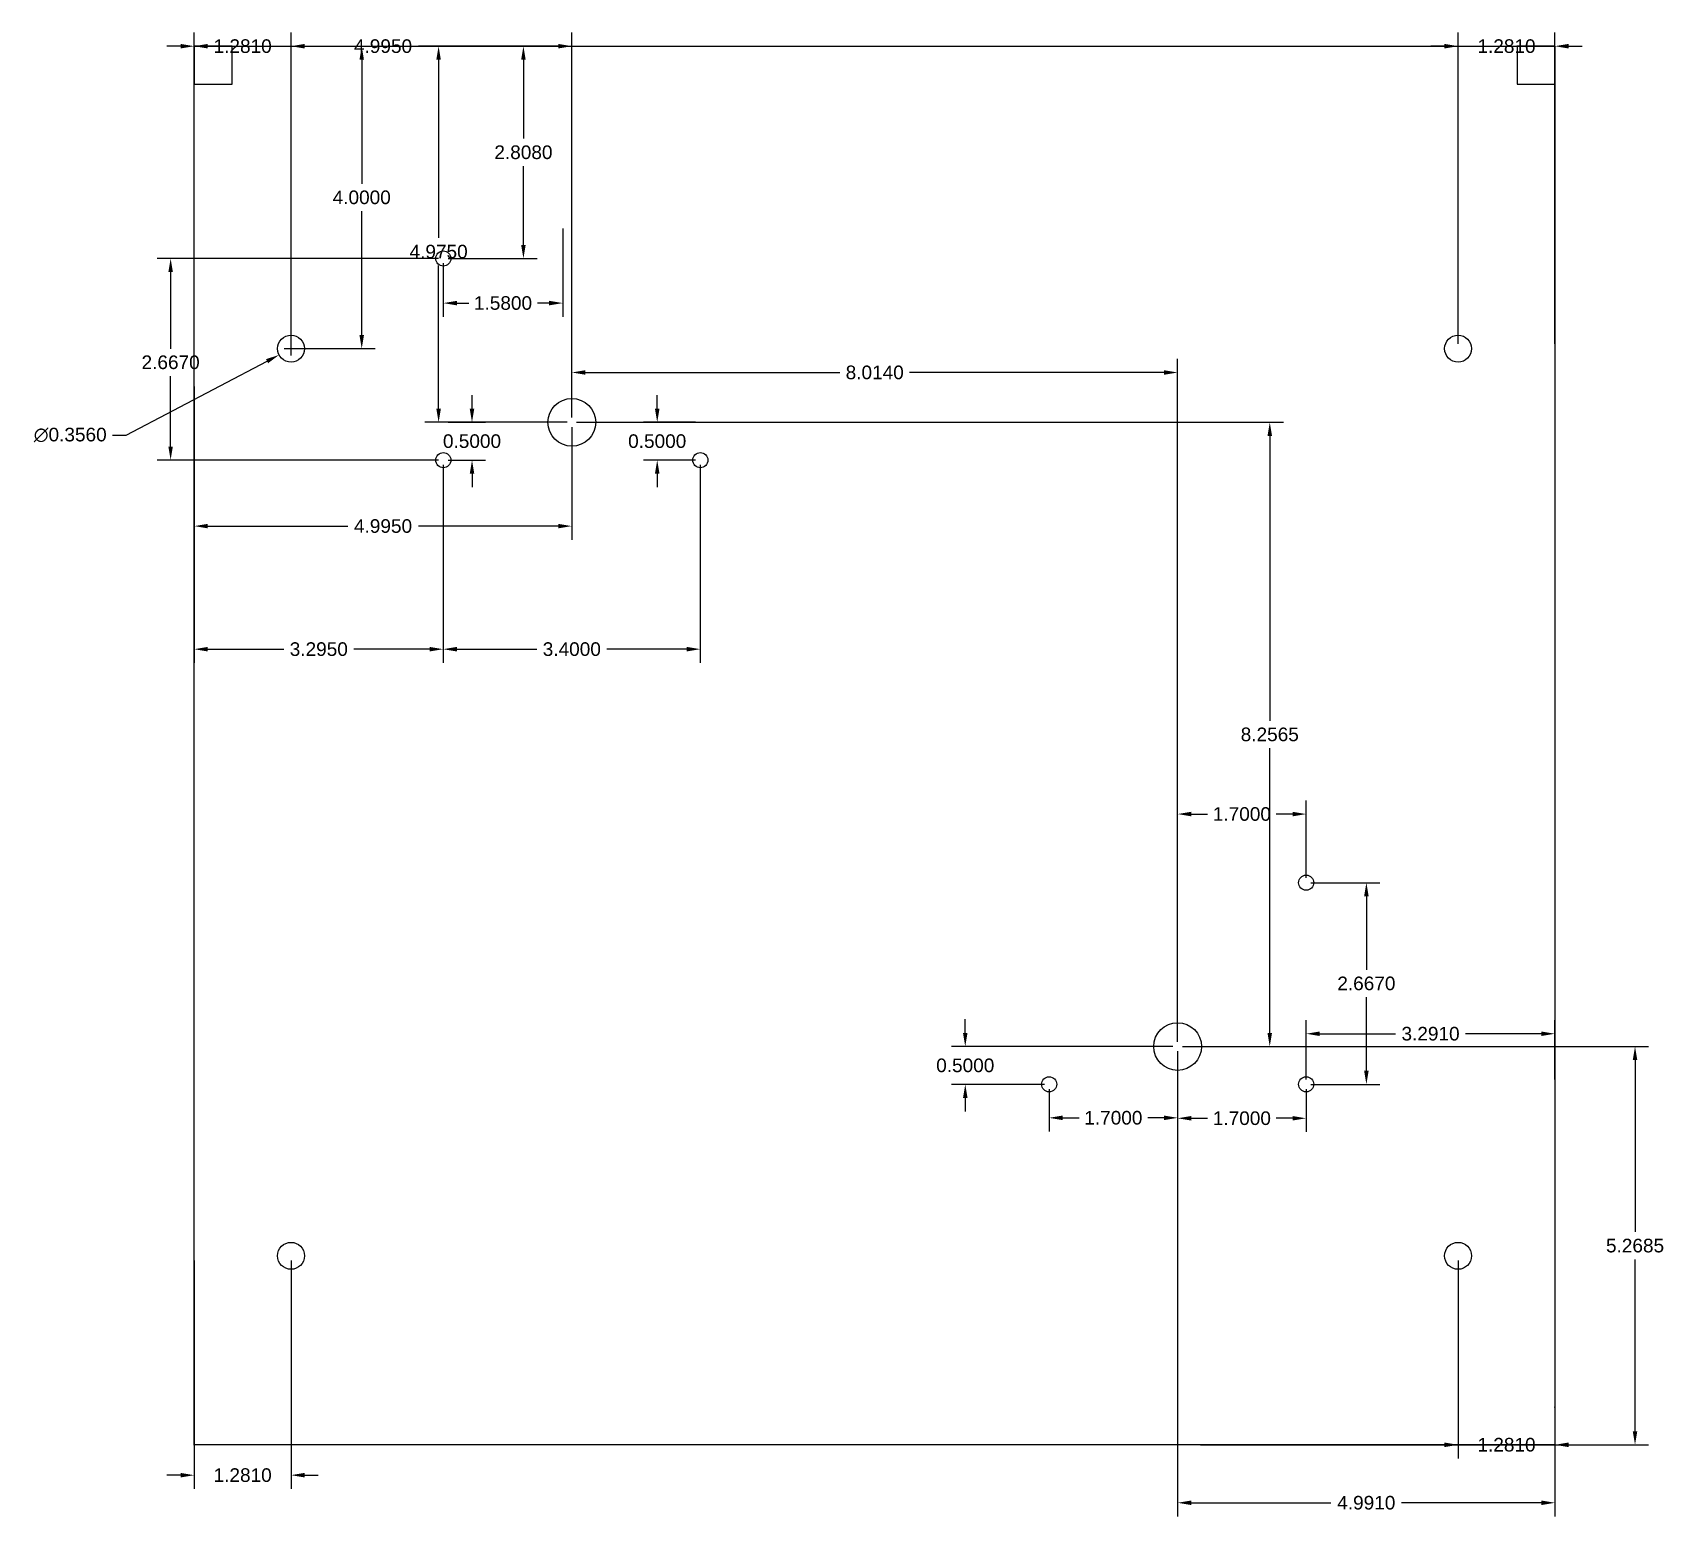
# Model space of a CAD drawing. Header units: inches. Extents: x 3.7 to 25.3, y 5.1 to 24.8.
import ezdxf

# ---------------------------------------------------------------- set-up
doc = ezdxf.new("R2010")
doc.units = ezdxf.units.IN
doc.header["$MEASUREMENT"] = 0
doc.layers.get('0').update_dxf_attribs({"color": 1})
doc.layers.add('dimensions', color=4, linetype='Continuous')
doc.layers.add('non-cut features', color=3, linetype='Continuous')
doc.styles.get("Standard").update_dxf_attribs({"font": 'Arial Regular.ttf'})
doc.dimstyles.get("Standard").update_dxf_attribs({"dimtxt": 0.18, "dimasz": 0.18, "dimexe": 0.18, "dimexo": 0.0625, "dimgap": 0.09, "dimtad": 0, "dimtih": 1, "dimtoh": 1, "dimdec": 4, "dimzin": 0, "dimdsep": 46, "dimtxsty": 'Standard', "dimcen": 0.09, "dimadec": 0, "dimazin": 0, "dimtfac": 1, "dimtdec": 4, "dimtofl": 0, "dimtmove": 0, "dimatfit": 3, "dimfxl": 1, "dimtolj": 1, "dimtzin": 0, "dimarcsym": 0})

# ---------------------------------------------------------------- blocks, each defined once
blk = doc.blocks.new('*D11')
at = {"layer": 'Defpoints', "color": 0, "transparency": 16777216}
for p in [(5.817, 24.573), (5.817, 20.573), (7.098, 20.573)]:
    blk.add_point(p, dxfattribs=at)
at = {"layer": 'dimensions', "color": 0, "lineweight": -2, "transparency": 16777216}
for p, q in [((5.817, 20.635), (5.817, 24.753)), ((7.098, 20.635), (7.098, 24.753)), ((5.637, 24.573), (5.457, 24.573)), ((7.278, 24.573), (7.458, 24.573))]:
    blk.add_line(p, q, dxfattribs=at)
at = {"layer": 'dimensions', "color": 0, "transparency": 16777216}
for points in [[(5.637, 24.603), (5.637, 24.543), (5.817, 24.573)], [(7.278, 24.603), (7.278, 24.543), (7.098, 24.573)]]:
    blk.add_solid(points, dxfattribs=at)
at = {"layer": 'dimensions', "color": 0, "transparency": 16777216, "insert": (6.458, 24.573), "char_height": 0.18, "attachment_point": 5}
blk.add_mtext('\\A1;1.2810', dxfattribs=at)
blk = doc.blocks.new('*D13')
at = {"layer": 'Defpoints', "color": 0, "transparency": 16777216}
for p in [(5.817, 19.573), (9.112, 19.098), (5.817, 16.597)]:
    blk.add_point(p, dxfattribs=at)
at = {"layer": 'non-cut features', "color": 0, "lineweight": -2, "transparency": 16777216}
for p, q in [((5.817, 19.51), (5.817, 16.417)), ((9.112, 19.035), (9.112, 16.417)), ((5.997, 16.597), (7.003, 16.597)), ((8.932, 16.597), (7.927, 16.597))]:
    blk.add_line(p, q, dxfattribs=at)
at = {"layer": 'non-cut features', "color": 0, "transparency": 16777216}
for points in [[(5.997, 16.627), (5.997, 16.567), (5.817, 16.597)], [(8.932, 16.627), (8.932, 16.567), (9.112, 16.597)]]:
    blk.add_solid(points, dxfattribs=at)
at = {"layer": 'non-cut features', "color": 0, "transparency": 16777216, "insert": (7.465, 16.597), "char_height": 0.18, "attachment_point": 5}
blk.add_mtext('\\A1;3.2950', dxfattribs=at)
blk = doc.blocks.new('*D14')
at = {"layer": 'Defpoints', "color": 0, "transparency": 16777216}
for p in [(9.112, 19.098), (12.512, 19.098), (12.512, 16.597)]:
    blk.add_point(p, dxfattribs=at)
at = {"layer": 'non-cut features', "color": 0, "lineweight": -2, "transparency": 16777216}
for p, q in [((9.112, 19.035), (9.112, 16.417)), ((12.512, 19.035), (12.512, 16.417)), ((9.292, 16.597), (10.35, 16.597)), ((12.332, 16.597), (11.274, 16.597))]:
    blk.add_line(p, q, dxfattribs=at)
at = {"layer": 'non-cut features', "color": 0, "transparency": 16777216}
for points in [[(9.292, 16.627), (9.292, 16.567), (9.112, 16.597)], [(12.332, 16.627), (12.332, 16.567), (12.512, 16.597)]]:
    blk.add_solid(points, dxfattribs=at)
at = {"layer": 'non-cut features', "color": 0, "transparency": 16777216, "insert": (10.812, 16.597), "char_height": 0.18, "attachment_point": 5}
blk.add_mtext('\\A1;3.4000', dxfattribs=at)
blk = doc.blocks.new('*D17')
at = {"layer": 'Defpoints', "color": 0, "transparency": 16777216}
for p in [(5.817, 24.573), (5.817, 20.073), (10.812, 19.598)]:
    blk.add_point(p, dxfattribs=at)
at = {"layer": 'dimensions', "color": 0, "lineweight": -2, "transparency": 16777216}
for p, q in [((5.817, 20.135), (5.817, 24.753)), ((10.812, 19.66), (10.812, 24.753)), ((5.997, 24.573), (7.848, 24.573)), ((10.632, 24.573), (8.782, 24.573))]:
    blk.add_line(p, q, dxfattribs=at)
at = {"layer": 'dimensions', "color": 0, "transparency": 16777216}
for points in [[(5.997, 24.603), (5.997, 24.543), (5.817, 24.573)], [(10.632, 24.603), (10.632, 24.543), (10.812, 24.573)]]:
    blk.add_solid(points, dxfattribs=at)
at = {"layer": 'dimensions', "color": 0, "transparency": 16777216, "insert": (8.315, 24.573), "char_height": 0.18, "attachment_point": 5}
blk.add_mtext('\\A1;4.9950', dxfattribs=at)
blk = doc.blocks.new('*D19')
at = {"layer": 'Defpoints', "color": 0, "transparency": 16777216}
for p in [(10.812, 19.598), (20.045, 19.598), (18.826, 11.341)]:
    blk.add_point(p, dxfattribs=at)
at = {"layer": 'dimensions', "color": 0, "lineweight": -2, "transparency": 16777216}
for p, q in [((10.875, 19.598), (20.225, 19.598)), ((20.045, 19.418), (20.045, 15.651)), ((20.045, 11.521), (20.045, 15.288)), ((18.889, 11.341), (20.225, 11.341))]:
    blk.add_line(p, q, dxfattribs=at)
at = {"layer": 'dimensions', "color": 0, "transparency": 16777216}
for points in [[(20.015, 19.418), (20.075, 19.418), (20.045, 19.598)], [(20.015, 11.521), (20.075, 11.521), (20.045, 11.341)]]:
    blk.add_solid(points, dxfattribs=at)
at = {"layer": 'dimensions', "color": 0, "transparency": 16777216, "insert": (20.045, 15.469), "char_height": 0.18, "attachment_point": 5}
blk.add_mtext('\\A1;8.2565', dxfattribs=at)
blk = doc.blocks.new('*D20')
at = {"layer": 'Defpoints', "color": 0, "transparency": 16777216}
for p in [(8.796, 24.573), (10.172, 24.573), (9.112, 21.765)]:
    blk.add_point(p, dxfattribs=at)
at = {"layer": 'dimensions', "color": 0, "lineweight": -2, "transparency": 16777216}
for p, q in [((8.858, 24.573), (10.352, 24.573)), ((10.172, 24.393), (10.172, 23.35)), ((10.172, 21.945), (10.172, 22.987)), ((9.175, 21.765), (10.352, 21.765))]:
    blk.add_line(p, q, dxfattribs=at)
at = {"layer": 'dimensions', "color": 0, "transparency": 16777216}
for points in [[(10.142, 24.393), (10.202, 24.393), (10.172, 24.573)], [(10.142, 21.945), (10.202, 21.945), (10.172, 21.765)]]:
    blk.add_solid(points, dxfattribs=at)
at = {"layer": 'dimensions', "color": 0, "transparency": 16777216, "insert": (10.172, 23.169), "char_height": 0.18, "attachment_point": 5}
blk.add_mtext('\\A1;2.8080', dxfattribs=at)
blk = doc.blocks.new('*D21')
at = {"layer": 'Defpoints', "color": 0, "transparency": 16777216}
for p in [(6.791, 24.573), (8.033, 24.573), (7.098, 20.573)]:
    blk.add_point(p, dxfattribs=at)
at = {"layer": 'dimensions', "color": 0, "lineweight": -2, "transparency": 16777216}
for p, q in [((6.854, 24.573), (8.213, 24.573)), ((8.033, 24.393), (8.033, 22.754)), ((8.033, 20.753), (8.033, 22.392)), ((7.161, 20.573), (8.213, 20.573))]:
    blk.add_line(p, q, dxfattribs=at)
at = {"layer": 'dimensions', "color": 0, "transparency": 16777216}
for points in [[(8.003, 24.393), (8.063, 24.393), (8.033, 24.573)], [(8.003, 20.753), (8.063, 20.753), (8.033, 20.573)]]:
    blk.add_solid(points, dxfattribs=at)
at = {"layer": 'dimensions', "color": 0, "transparency": 16777216, "insert": (8.033, 22.573), "char_height": 0.18, "attachment_point": 5}
blk.add_mtext('\\A1;4.0000', dxfattribs=at)
blk = doc.blocks.new('*D22')
at = {"layer": 'Defpoints', "color": 0, "transparency": 16777216}
for p in [(5.817, 20.135), (10.812, 19.598), (5.817, 18.225)]:
    blk.add_point(p, dxfattribs=at)
at = {"layer": 'non-cut features', "color": 0, "lineweight": -2, "transparency": 16777216}
for p, q in [((5.817, 20.073), (5.817, 18.045)), ((10.812, 19.535), (10.812, 18.045)), ((5.997, 18.225), (7.848, 18.225)), ((10.632, 18.225), (8.782, 18.225))]:
    blk.add_line(p, q, dxfattribs=at)
at = {"layer": 'non-cut features', "color": 0, "transparency": 16777216}
for points in [[(5.997, 18.255), (5.997, 18.195), (5.817, 18.225)], [(10.632, 18.255), (10.632, 18.195), (10.812, 18.225)]]:
    blk.add_solid(points, dxfattribs=at)
at = {"layer": 'non-cut features', "color": 0, "transparency": 16777216, "insert": (8.315, 18.225), "char_height": 0.18, "attachment_point": 5}
blk.add_mtext('\\A1;4.9950', dxfattribs=at)
blk = doc.blocks.new('*D24')
at = {"layer": 'Defpoints', "color": 0, "transparency": 16777216}
for p in [(5.817, 24.573), (9.05, 24.573), (10.812, 19.598)]:
    blk.add_point(p, dxfattribs=at)
at = {"layer": 'dimensions', "color": 0, "lineweight": -2, "transparency": 16777216}
for p, q in [((5.88, 24.573), (9.23, 24.573)), ((9.05, 24.393), (9.05, 22.037)), ((9.05, 19.778), (9.05, 21.674)), ((10.75, 19.598), (8.87, 19.598))]:
    blk.add_line(p, q, dxfattribs=at)
at = {"layer": 'dimensions', "color": 0, "transparency": 16777216}
for points in [[(9.02, 24.393), (9.08, 24.393), (9.05, 24.573)], [(9.02, 19.778), (9.08, 19.778), (9.05, 19.598)]]:
    blk.add_solid(points, dxfattribs=at)
at = {"layer": 'dimensions', "color": 0, "transparency": 16777216, "insert": (9.05, 21.855), "char_height": 0.18, "attachment_point": 5}
blk.add_mtext('\\A1;4.9750', dxfattribs=at)
blk = doc.blocks.new('*D27')
at = {"layer": 'Defpoints', "color": 0, "transparency": 16777216}
for p in [(18.826, 11.341), (20.526, 10.841), (20.526, 10.392)]:
    blk.add_point(p, dxfattribs=at)
at = {"layer": 'non-cut features', "color": 0, "lineweight": -2, "transparency": 16777216}
for p, q in [((18.826, 11.279), (18.826, 10.212)), ((20.526, 10.779), (20.526, 10.212)), ((19.006, 10.392), (19.222, 10.392)), ((20.346, 10.392), (20.131, 10.392))]:
    blk.add_line(p, q, dxfattribs=at)
at = {"layer": 'non-cut features', "color": 0, "transparency": 16777216}
for points in [[(19.006, 10.422), (19.006, 10.362), (18.826, 10.392)], [(20.346, 10.422), (20.346, 10.362), (20.526, 10.392)]]:
    blk.add_solid(points, dxfattribs=at)
at = {"layer": 'non-cut features', "color": 0, "transparency": 16777216, "insert": (19.676, 10.392), "char_height": 0.18, "attachment_point": 5}
blk.add_mtext('\\A1;1.7000', dxfattribs=at)
blk = doc.blocks.new('*D29')
at = {"layer": 'Defpoints', "color": 0, "transparency": 16777216}
for p in [(10.692, 22.224), (9.112, 21.765), (10.692, 21.175)]:
    blk.add_point(p, dxfattribs=at)
at = {"layer": 'dimensions', "color": 0, "lineweight": -2, "transparency": 16777216}
for p, q in [((10.692, 22.161), (10.692, 20.995)), ((9.112, 21.702), (9.112, 20.995)), ((9.292, 21.175), (9.448, 21.175)), ((10.512, 21.175), (10.357, 21.175))]:
    blk.add_line(p, q, dxfattribs=at)
at = {"layer": 'dimensions', "color": 0, "transparency": 16777216}
for points in [[(9.292, 21.205), (9.292, 21.145), (9.112, 21.175)], [(10.512, 21.205), (10.512, 21.145), (10.692, 21.175)]]:
    blk.add_solid(points, dxfattribs=at)
at = {"layer": 'dimensions', "color": 0, "transparency": 16777216, "insert": (9.902, 21.175), "char_height": 0.18, "attachment_point": 5}
blk.add_mtext('\\A1;1.5800', dxfattribs=at)
blk = doc.blocks.new('*D30')
at = {"layer": 'Defpoints', "color": 0, "transparency": 16777216}
for p in [(9.112, 21.765), (5.505, 19.098), (9.112, 19.098)]:
    blk.add_point(p, dxfattribs=at)
at = {"layer": 'dimensions', "color": 0, "lineweight": -2, "transparency": 16777216}
for p, q in [((9.05, 21.765), (5.325, 21.765)), ((5.505, 21.585), (5.505, 20.572)), ((5.505, 19.278), (5.505, 20.21)), ((9.05, 19.098), (5.325, 19.098))]:
    blk.add_line(p, q, dxfattribs=at)
at = {"layer": 'dimensions', "color": 0, "transparency": 16777216}
for points in [[(5.475, 21.585), (5.535, 21.585), (5.505, 21.765)], [(5.475, 19.278), (5.535, 19.278), (5.505, 19.098)]]:
    blk.add_solid(points, dxfattribs=at)
at = {"layer": 'dimensions', "color": 0, "transparency": 16777216, "insert": (5.505, 20.391), "char_height": 0.18, "attachment_point": 5}
blk.add_mtext('\\A1;2.6670', dxfattribs=at)
blk = doc.blocks.new('*D31')
at = {"layer": 'Defpoints', "color": 0, "transparency": 16777216}
for p in [(20.526, 13.508), (20.526, 10.841), (21.323, 10.841)]:
    blk.add_point(p, dxfattribs=at)
at = {"layer": 'non-cut features', "color": 0, "lineweight": -2, "transparency": 16777216}
for p, q in [((20.589, 13.508), (21.503, 13.508)), ((21.323, 13.328), (21.323, 12.356)), ((21.323, 11.021), (21.323, 11.994)), ((20.589, 10.841), (21.503, 10.841))]:
    blk.add_line(p, q, dxfattribs=at)
at = {"layer": 'non-cut features', "color": 0, "transparency": 16777216}
for points in [[(21.293, 13.328), (21.353, 13.328), (21.323, 13.508)], [(21.293, 11.021), (21.353, 11.021), (21.323, 10.841)]]:
    blk.add_solid(points, dxfattribs=at)
at = {"layer": 'non-cut features', "color": 0, "transparency": 16777216, "insert": (21.323, 12.175), "char_height": 0.18, "attachment_point": 5}
blk.add_mtext('\\A1;2.6670', dxfattribs=at)
blk = doc.blocks.new('*D32')
at = {"layer": 'Defpoints', "color": 0, "transparency": 16777216}
for p in [(23.817, 11.573), (18.826, 11.341), (23.817, 5.306)]:
    blk.add_point(p, dxfattribs=at)
at = {"layer": 'non-cut features', "color": 0, "lineweight": -2, "transparency": 16777216}
for p, q in [((23.817, 11.51), (23.817, 5.126)), ((18.826, 11.279), (18.826, 5.126)), ((19.006, 5.306), (20.855, 5.306)), ((23.637, 5.306), (21.789, 5.306))]:
    blk.add_line(p, q, dxfattribs=at)
at = {"layer": 'non-cut features', "color": 0, "transparency": 16777216}
for points in [[(19.006, 5.336), (19.006, 5.276), (18.826, 5.306)], [(23.637, 5.336), (23.637, 5.276), (23.817, 5.306)]]:
    blk.add_solid(points, dxfattribs=at)
at = {"layer": 'non-cut features', "color": 0, "transparency": 16777216, "insert": (21.322, 5.306), "char_height": 0.18, "attachment_point": 5}
blk.add_mtext('\\A1;4.9910', dxfattribs=at)
blk = doc.blocks.new('*D33')
at = {"layer": 'Defpoints', "color": 0, "transparency": 16777216}
for p in [(18.826, 11.341), (19.067, 6.073), (24.877, 6.073)]:
    blk.add_point(p, dxfattribs=at)
at = {"layer": 'non-cut features', "color": 0, "lineweight": -2, "transparency": 16777216}
for p, q in [((18.889, 11.341), (25.057, 11.341)), ((24.877, 11.161), (24.877, 8.888)), ((24.877, 6.253), (24.877, 8.526)), ((19.13, 6.073), (25.057, 6.073))]:
    blk.add_line(p, q, dxfattribs=at)
at = {"layer": 'non-cut features', "color": 0, "transparency": 16777216}
for points in [[(24.847, 11.161), (24.907, 11.161), (24.877, 11.341)], [(24.847, 6.253), (24.907, 6.253), (24.877, 6.073)]]:
    blk.add_solid(points, dxfattribs=at)
at = {"layer": 'non-cut features', "color": 0, "transparency": 16777216, "insert": (24.877, 8.707), "char_height": 0.18, "attachment_point": 5}
blk.add_mtext('\\A1;5.2685', dxfattribs=at)
blk = doc.blocks.new('*D34')
at = {"layer": 'Defpoints', "color": 0, "transparency": 16777216}
for p in [(22.536, 8.573), (23.817, 8.573), (23.817, 6.073)]:
    blk.add_point(p, dxfattribs=at)
at = {"layer": 'non-cut features', "color": 0, "lineweight": -2, "transparency": 16777216}
for p, q in [((22.536, 8.51), (22.536, 5.893)), ((23.817, 8.51), (23.817, 5.893)), ((22.356, 6.073), (22.176, 6.073)), ((23.997, 6.073), (24.177, 6.073))]:
    blk.add_line(p, q, dxfattribs=at)
at = {"layer": 'non-cut features', "color": 0, "transparency": 16777216}
for points in [[(22.356, 6.103), (22.356, 6.043), (22.536, 6.073)], [(23.997, 6.103), (23.997, 6.043), (23.817, 6.073)]]:
    blk.add_solid(points, dxfattribs=at)
at = {"layer": 'non-cut features', "color": 0, "transparency": 16777216, "insert": (23.177, 6.073), "char_height": 0.18, "attachment_point": 5}
blk.add_mtext('\\A1;1.2810', dxfattribs=at)
blk = doc.blocks.new('*D35')
at = {"layer": 'Defpoints', "color": 0, "transparency": 16777216}
for p in [(18.826, 11.341), (17.126, 10.841), (18.826, 10.398)]:
    blk.add_point(p, dxfattribs=at)
at = {"layer": 'non-cut features', "color": 0, "lineweight": -2, "transparency": 16777216}
for p, q in [((18.826, 11.279), (18.826, 10.218)), ((17.126, 10.779), (17.126, 10.218)), ((17.306, 10.398), (17.522, 10.398)), ((18.646, 10.398), (18.431, 10.398))]:
    blk.add_line(p, q, dxfattribs=at)
at = {"layer": 'non-cut features', "color": 0, "transparency": 16777216}
for points in [[(17.306, 10.428), (17.306, 10.368), (17.126, 10.398)], [(18.646, 10.428), (18.646, 10.368), (18.826, 10.398)]]:
    blk.add_solid(points, dxfattribs=at)
at = {"layer": 'non-cut features', "color": 0, "transparency": 16777216, "insert": (17.976, 10.398), "char_height": 0.18, "attachment_point": 5}
blk.add_mtext('\\A1;1.7000', dxfattribs=at)
blk = doc.blocks.new('*D36')
at = {"layer": 'Defpoints', "color": 0, "transparency": 16777216}
for p in [(18.826, 11.341), (16.017, 10.841), (17.126, 10.841)]:
    blk.add_point(p, dxfattribs=at)
at = {"layer": 'non-cut features', "color": 0, "lineweight": -2, "transparency": 16777216}
for p, q in [((16.017, 11.521), (16.017, 11.701)), ((18.764, 11.341), (15.837, 11.341)), ((17.064, 10.841), (15.837, 10.841)), ((16.017, 10.661), (16.017, 10.481))]:
    blk.add_line(p, q, dxfattribs=at)
at = {"layer": 'non-cut features', "color": 0, "transparency": 16777216}
for points in [[(15.987, 11.521), (16.047, 11.521), (16.017, 11.341)], [(15.987, 10.661), (16.047, 10.661), (16.017, 10.841)]]:
    blk.add_solid(points, dxfattribs=at)
at = {"layer": 'non-cut features', "color": 0, "transparency": 16777216, "insert": (16.017, 11.091), "char_height": 0.18, "attachment_point": 5}
blk.add_mtext('\\A1;0.5000', dxfattribs=at)
blk = doc.blocks.new('*D38')
at = {"layer": 'Defpoints', "color": 0, "transparency": 16777216}
for p in [(18.826, 14.416), (20.526, 13.508), (18.826, 11.341)]:
    blk.add_point(p, dxfattribs=at)
at = {"layer": 'non-cut features', "color": 0, "lineweight": -2, "transparency": 16777216}
for p, q in [((18.826, 11.404), (18.826, 14.596)), ((20.526, 13.571), (20.526, 14.596)), ((19.006, 14.416), (19.222, 14.416)), ((20.346, 14.416), (20.131, 14.416))]:
    blk.add_line(p, q, dxfattribs=at)
at = {"layer": 'non-cut features', "color": 0, "transparency": 16777216}
for points in [[(19.006, 14.446), (19.006, 14.386), (18.826, 14.416)], [(20.346, 14.446), (20.346, 14.386), (20.526, 14.416)]]:
    blk.add_solid(points, dxfattribs=at)
at = {"layer": 'non-cut features', "color": 0, "transparency": 16777216, "insert": (19.676, 14.416), "char_height": 0.18, "attachment_point": 5}
blk.add_mtext('\\A1;1.7000', dxfattribs=at)
blk = doc.blocks.new('*D40')
at = {"layer": 'Defpoints', "color": 0, "transparency": 16777216}
for p in [(5.817, 8.573), (7.098, 8.573), (5.817, 5.671)]:
    blk.add_point(p, dxfattribs=at)
at = {"layer": 'non-cut features', "color": 0, "lineweight": -2, "transparency": 16777216}
for p, q in [((5.817, 8.51), (5.817, 5.491)), ((7.098, 8.51), (7.098, 5.491)), ((5.637, 5.671), (5.457, 5.671)), ((7.278, 5.671), (7.458, 5.671))]:
    blk.add_line(p, q, dxfattribs=at)
at = {"layer": 'non-cut features', "color": 0, "transparency": 16777216}
for points in [[(5.637, 5.701), (5.637, 5.641), (5.817, 5.671)], [(7.278, 5.701), (7.278, 5.641), (7.098, 5.671)]]:
    blk.add_solid(points, dxfattribs=at)
at = {"layer": 'non-cut features', "color": 0, "transparency": 16777216, "insert": (6.458, 5.671), "char_height": 0.18, "attachment_point": 5}
blk.add_mtext('\\A1;1.2810', dxfattribs=at)
blk = doc.blocks.new('*D43')
at = {"layer": 'Defpoints', "color": 0, "transparency": 16777216}
for p in [(7.256, 20.655), (6.941, 20.49)]:
    blk.add_point(p, dxfattribs=at)
at = {"layer": 'dimensions', "color": 0, "lineweight": -2, "transparency": 16777216}
for p, q in [((7.008, 20.573), (7.188, 20.573)), ((7.098, 20.483), (7.098, 20.663)), ((4.917, 19.43), (6.781, 20.407)), ((4.737, 19.43), (4.917, 19.43))]:
    blk.add_line(p, q, dxfattribs=at)
at = {"layer": 'dimensions', "color": 0, "transparency": 16777216}
blk.add_solid([(6.767, 20.433), (6.795, 20.38), (6.941, 20.49)], dxfattribs=at)
at = {"layer": 'dimensions', "color": 0, "transparency": 16777216, "insert": (4.177, 19.43), "char_height": 0.18, "attachment_point": 5}
blk.add_mtext('\\A1;∅0.3560', dxfattribs=at)
blk = doc.blocks.new('*D44')
at = {"layer": 'Defpoints', "color": 0, "transparency": 16777216}
for p in [(23.817, 24.573), (22.536, 20.573), (23.817, 20.573)]:
    blk.add_point(p, dxfattribs=at)
at = {"layer": 'dimensions', "color": 0, "lineweight": -2, "transparency": 16777216}
for p, q in [((22.536, 20.635), (22.536, 24.753)), ((23.817, 20.635), (23.817, 24.753)), ((22.356, 24.573), (22.176, 24.573)), ((23.997, 24.573), (24.177, 24.573))]:
    blk.add_line(p, q, dxfattribs=at)
at = {"layer": 'dimensions', "color": 0, "transparency": 16777216}
for points in [[(22.356, 24.603), (22.356, 24.543), (22.536, 24.573)], [(23.997, 24.603), (23.997, 24.543), (23.817, 24.573)]]:
    blk.add_solid(points, dxfattribs=at)
at = {"layer": 'dimensions', "color": 0, "transparency": 16777216, "insert": (23.177, 24.573), "char_height": 0.18, "attachment_point": 5}
blk.add_mtext('\\A1;1.2810', dxfattribs=at)
blk = doc.blocks.new('*D45')
at = {"layer": 'Defpoints', "color": 0, "transparency": 16777216}
for p in [(23.817, 11.51), (20.526, 10.841), (23.817, 10.841)]:
    blk.add_point(p, dxfattribs=at)
at = {"layer": 'dimensions', "color": 0, "lineweight": -2, "transparency": 16777216}
for p, q in [((20.526, 10.904), (20.526, 11.69)), ((23.817, 10.904), (23.817, 11.69)), ((20.706, 11.51), (21.71, 11.51)), ((23.637, 11.51), (22.634, 11.51))]:
    blk.add_line(p, q, dxfattribs=at)
at = {"layer": 'dimensions', "color": 0, "transparency": 16777216}
for points in [[(20.706, 11.54), (20.706, 11.48), (20.526, 11.51)], [(23.637, 11.54), (23.637, 11.48), (23.817, 11.51)]]:
    blk.add_solid(points, dxfattribs=at)
at = {"layer": 'dimensions', "color": 0, "transparency": 16777216, "insert": (22.172, 11.51), "char_height": 0.18, "attachment_point": 5}
blk.add_mtext('\\A1;3.2910', dxfattribs=at)
blk = doc.blocks.new('*D48')
at = {"layer": 'Defpoints', "color": 0, "transparency": 16777216}
for p in [(18.826, 20.257), (10.812, 19.598), (18.826, 11.341)]:
    blk.add_point(p, dxfattribs=at)
at = {"layer": 'dimensions', "color": 0, "lineweight": -2, "transparency": 16777216}
for p, q in [((10.812, 19.66), (10.812, 20.437)), ((18.826, 11.404), (18.826, 20.437)), ((10.992, 20.257), (14.357, 20.257)), ((18.646, 20.257), (15.281, 20.257))]:
    blk.add_line(p, q, dxfattribs=at)
at = {"layer": 'dimensions', "color": 0, "transparency": 16777216}
for points in [[(10.992, 20.287), (10.992, 20.227), (10.812, 20.257)], [(18.646, 20.287), (18.646, 20.227), (18.826, 20.257)]]:
    blk.add_solid(points, dxfattribs=at)
at = {"layer": 'dimensions', "color": 0, "transparency": 16777216, "insert": (14.819, 20.257), "char_height": 0.18, "attachment_point": 5}
blk.add_mtext('\\A1;8.0140', dxfattribs=at)
blk = doc.blocks.new('*D49')
at = {"layer": 'Defpoints', "color": 0, "transparency": 16777216}
for p in [(9.112, 19.598), (9.492, 19.598), (9.112, 19.098)]:
    blk.add_point(p, dxfattribs=at)
at = {"layer": 'dimensions', "color": 0, "lineweight": -2, "transparency": 16777216}
for p, q in [((9.492, 19.778), (9.492, 19.958)), ((9.175, 19.598), (9.672, 19.598)), ((9.175, 19.098), (9.672, 19.098)), ((9.492, 18.918), (9.492, 18.738))]:
    blk.add_line(p, q, dxfattribs=at)
at = {"layer": 'dimensions', "color": 0, "transparency": 16777216}
for points in [[(9.462, 19.778), (9.522, 19.778), (9.492, 19.598)], [(9.462, 18.918), (9.522, 18.918), (9.492, 19.098)]]:
    blk.add_solid(points, dxfattribs=at)
at = {"layer": 'dimensions', "color": 0, "transparency": 16777216, "insert": (9.492, 19.348), "char_height": 0.18, "attachment_point": 5}
blk.add_mtext('\\A1;0.5000', dxfattribs=at)
blk = doc.blocks.new('*D50')
at = {"layer": 'Defpoints', "color": 0, "transparency": 16777216}
for p in [(11.942, 19.598), (12.512, 19.598), (12.512, 19.098)]:
    blk.add_point(p, dxfattribs=at)
at = {"layer": 'dimensions', "color": 0, "lineweight": -2, "transparency": 16777216}
for p, q in [((11.942, 19.778), (11.942, 19.958)), ((12.45, 19.598), (11.762, 19.598)), ((12.45, 19.098), (11.762, 19.098)), ((11.942, 18.918), (11.942, 18.738))]:
    blk.add_line(p, q, dxfattribs=at)
at = {"layer": 'dimensions', "color": 0, "transparency": 16777216}
for points in [[(11.912, 19.778), (11.972, 19.778), (11.942, 19.598)], [(11.912, 18.918), (11.972, 18.918), (11.942, 19.098)]]:
    blk.add_solid(points, dxfattribs=at)
at = {"layer": 'dimensions', "color": 0, "transparency": 16777216, "insert": (11.942, 19.348), "char_height": 0.18, "attachment_point": 5}
blk.add_mtext('\\A1;0.5000', dxfattribs=at)

msp = doc.modelspace()

# ---------------------------------------------------------------- linework, layer by layer
for points in [[(5.81733, 24.57273), (23.81733, 24.57273), (23.81733, 6.07273), (5.81733, 6.07273)], [(5.81733, 24.07273), (6.31733, 24.07273), (6.31733, 24.57273), (5.81733, 24.57273)], [(23.31733, 24.07273), (23.81733, 24.07273), (23.81733, 24.57273), (23.31733, 24.57273)]]:
    msp.add_lwpolyline(points, close=True)
for centre, radius in [((9.11231, 21.76468), 0.1), ((7.09837, 20.57273), 0.178), ((22.53637, 20.57273), 0.178), ((9.11233, 19.09773), 0.1), ((12.51234, 19.09777), 0.1), ((20.52633, 13.50823), 0.1), ((17.12633, 10.84123), 0.1), ((20.52633, 10.84123), 0.1), ((7.09833, 8.57273), 0.178), ((22.53633, 8.57273), 0.178)]:
    msp.add_circle(centre, radius)
at = {"layer": 'non-cut features'}
for centre in [(10.81233, 19.59773), (18.82633, 11.34123)]:
    msp.add_circle(centre, 0.31548, dxfattribs=at)
for p in [(23.31733, 24.57273), (23.81733, 6.57273), (5.81733, 6.07273)]:
    msp.add_point(p, dxfattribs=at)

# ---------------------------------------------------------------- dimensions: what is measured, and where the dimension line sits
at = {"layer": 'dimensions'}
for base, p1, p2, picture, middle in [((5.81733, 24.57273), (7.09837, 20.57273), (5.81733, 20.57273), '*D11', (6.45785, 24.57273)), ((5.81733, 24.57273), (10.81233, 19.59773), (5.81733, 20.07273), '*D17', (8.31483, 24.57273)), ((23.81733, 24.57273), (22.53637, 20.57273), (23.81733, 20.57273), '*D44', (23.17685, 24.57273)), ((10.69233, 21.17495), (9.11231, 21.76468), (10.69233, 22.22368), '*D29', (9.90232, 21.17495)), ((18.82633, 20.25726), (10.81233, 19.59773), (18.82633, 11.34123), '*D48', (14.81933, 20.25726)), ((23.81733, 11.51023), (20.52633, 10.84123), (23.81733, 10.84123), '*D45', (22.17183, 11.51023))]:
    dim = msp.add_linear_dim(base=base, p1=p1, p2=p2, dimstyle='Standard', dxfattribs=at)
    dim.commit()
    dim.dimension.update_dxf_attribs({"geometry": picture, "text_midpoint": middle})
for base, p1, p2, picture, middle in [((9.04981, 24.57273), (10.81233, 19.59773), (5.81733, 24.57273), '*D24', (9.04981, 21.85544)), ((5.504828, 19.097729), (9.112309, 21.764681), (9.112334, 19.097729), '*D30', (5.504828, 20.39103))]:
    dim = msp.add_linear_dim(base=base, p1=p1, p2=p2, angle=90, dimstyle='Standard', dxfattribs=at)
    dim.commit()
    dim.dimension.update_dxf_attribs({"geometry": picture, "text_midpoint": middle, "dimtype": 160})
for base, p1, p2, picture, middle in [((8.03269, 24.57273), (7.09837, 20.57273), (6.79107, 24.57273), '*D21', (8.03269, 22.57273)), ((10.172299, 24.572729), (9.112309, 21.764681), (8.795609, 24.572729), '*D20', (10.172299, 23.168705)), ((9.49234, 19.59773), (9.11233, 19.09773), (9.11233, 19.59773), '*D49', (9.49234, 19.34773)), ((11.94222, 19.59773), (12.51234, 19.09777), (12.51234, 19.59773), '*D50', (11.94222, 19.34775)), ((20.04538, 19.59773), (18.82633, 11.34123), (10.81233, 19.59773), '*D19', (20.04538, 15.46948))]:
    dim = msp.add_linear_dim(base=base, p1=p1, p2=p2, angle=90, dimstyle='Standard', dxfattribs=at)
    dim.commit()
    dim.dimension.update_dxf_attribs({"geometry": picture, "text_midpoint": middle})
dim = msp.add_diameter_dim_2p(p1=(7.25603, 20.65534), p2=(6.9407, 20.49011), dimstyle='Standard', dxfattribs=at)
dim.commit()
dim.dimension.update_dxf_attribs({"geometry": '*D43', "text_midpoint": (4.17715, 19.42995), "dimtype": 163})
at = {"layer": 'non-cut features'}
for base, p1, p2, picture, middle in [((5.81733, 18.22524), (10.81233, 19.59773), (5.81733, 20.13523), '*D22', (8.31483, 18.22524)), ((5.81733, 16.5974), (9.11233, 19.09773), (5.81733, 19.57273), '*D13', (7.46483, 16.5974)), ((12.51234, 16.5974), (9.11233, 19.09773), (12.51234, 19.09777), '*D14', (10.81234, 16.5974)), ((18.82633, 14.41614), (20.52633, 13.50823), (18.82633, 11.34123), '*D38', (19.67633, 14.41614)), ((23.81733, 5.30609), (18.82633, 11.34123), (23.81733, 11.57273), '*D32', (21.32183, 5.30609)), ((18.82633, 10.39757), (17.12633, 10.84123), (18.82633, 11.34123), '*D35', (17.97633, 10.39757)), ((20.52633, 10.39228), (18.82633, 11.34123), (20.52633, 10.84123), '*D27', (19.67633, 10.39228)), ((5.81733, 5.67136), (7.09833, 8.57273), (5.81733, 8.57273), '*D40', (6.45783, 5.67136)), ((23.81733, 6.07273), (22.53633, 8.57273), (23.81733, 8.57273), '*D34', (23.17683, 6.07273))]:
    dim = msp.add_linear_dim(base=base, p1=p1, p2=p2, dimstyle='Standard', dxfattribs=at)
    dim.commit()
    dim.dimension.update_dxf_attribs({"geometry": picture, "text_midpoint": middle})
for base, p1, p2, picture, middle in [((21.32293, 10.84123), (20.52633, 13.50823), (20.52633, 10.84123), '*D31', (21.32293, 12.17473)), ((16.01692, 10.84123), (18.82633, 11.34123), (17.12633, 10.84123), '*D36', (16.01692, 11.09123)), ((24.87711, 6.07273), (18.82633, 11.34123), (19.06733, 6.07273), '*D33', (24.87711, 8.70698))]:
    dim = msp.add_linear_dim(base=base, p1=p1, p2=p2, angle=90, dimstyle='Standard', dxfattribs=at)
    dim.commit()
    dim.dimension.update_dxf_attribs({"geometry": picture, "text_midpoint": middle})

doc.saveas('drawing.dxf')
